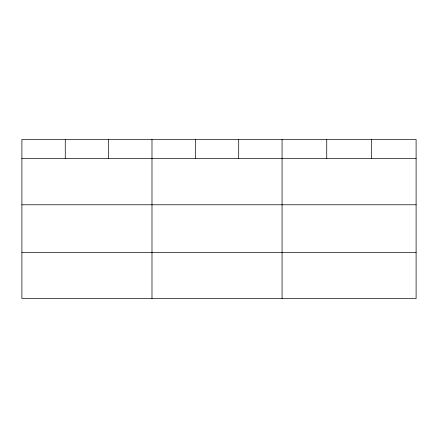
<?xml version="1.0" encoding="UTF-8"?>
<svg xmlns="http://www.w3.org/2000/svg" width="438" height="438" viewBox="0 0 438 438"><rect width="100%" height="100%" fill="white"/><g stroke="black" fill="none" stroke-linecap="round" stroke-linejoin="round"><path stroke-width="0.66" d="M416.1 204.787L416.1 139.448L21.9 139.448L21.9 298.552L416.1 298.552L416.1 204.787L21.9 204.787M21.9 158.6L416.1 158.6M21.9 252.37L416.1 252.37M371.424 139.448L371.424 158.6M326.748 139.448L326.748 158.6M282.072 139.448L282.072 298.552M238.71 139.448L238.71 158.6M195.348 139.448L195.348 158.6M151.986 139.448L151.986 298.552M108.624 139.448L108.624 158.6M65.262 139.448L65.262 158.6"/></g></svg>
